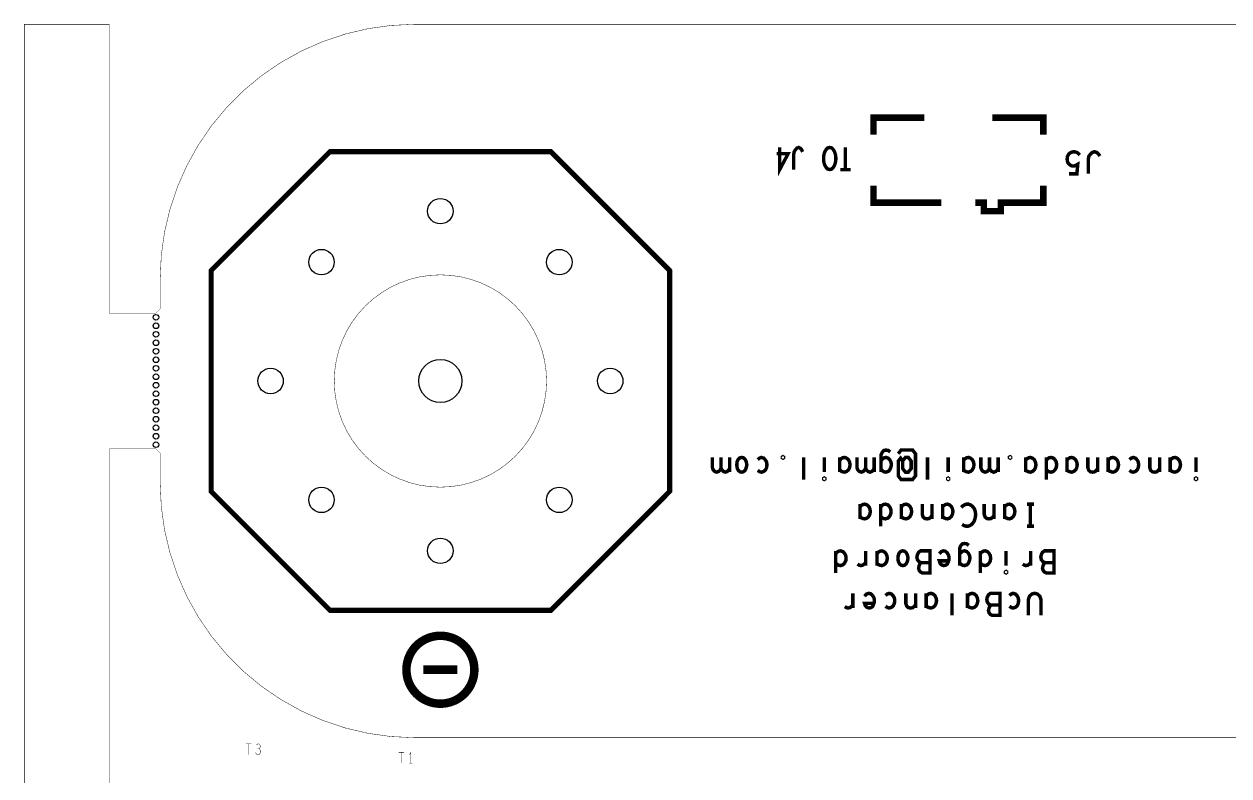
# Model space of a CAD drawing. Extents: x -8 to 102, y 0 to 87.
# Drawn here: x -8 to 62.9, y 42.8 to 87 of the extents above; entities that cross this region are included whole.
import ezdxf

# ---------------------------------------------------------------- set-up
doc = ezdxf.new("R2010")
doc.units = 0
doc.layers.get('0').update_dxf_attribs({"linetype": 'CONTINUOUS'})
for name, color, linetype in [('BOARD_ART', 7, 'CONTINUOUS'), ('SILK_TOP_ART', 10, 'CONTINUOUS'), ('UCBALANCER-1-2_DRL', 11, 'CONTINUOUS')]:
    doc.layers.add(name, color=color, linetype=linetype)

# ---------------------------------------------------------------- blocks, each defined once
blk = doc.blocks.new('ROUND_3')
blk.add_circle((0, 0), 0.165)
blk = doc.blocks.new('ROUND_5')
blk.add_circle((0, 0), 0.75)
blk = doc.blocks.new('ROUND_7')
blk.add_circle((0, 0), 1.27)

msp = doc.modelspace()

# ---------------------------------------------------------------- linework, layer by layer
at = {"layer": 'BOARD_ART', "const_width": 0.0254}
for points in [[(-8, 0), (-8, 87), (-3, 87), (-3, 70), (-0.25, 70), (0, 70.25), (0, 72)], [(15, 87), (79, 87)], [(-3, 62), (-3, 25), (-0.25, 25), (0, 25.25), (0, 27)], [(0, 60), (0, 61.75), (-0.25, 62), (-3, 62)], [(79, 45), (15, 45)]]:
    msp.add_lwpolyline(points, dxfattribs=at)
for points in [[(15, 87, 0.4142136), (0, 72)], [(0, 60, 0.4142136), (15, 45)]]:
    msp.add_lwpolyline(points, format="xyb", dxfattribs=at)
msp.add_lwpolyline([(10.25, 66, 1), (22.75, 66, 1)], format="xyb", close=True, dxfattribs=at)
at = {"layer": 'SILK_TOP_ART'}
for points, const_width in [([(45, 81.5), (42, 81.5), (42, 80.5)], 0.381), ([(52, 80.5), (52, 81.5), (49, 81.5)], 0.381), ([(16.5, 79.5), (23, 79.5), (30, 72.5), (30, 59.5), (23, 52.5), (10, 52.5), (3, 59.5), (3, 72.5), (10, 79.5), (16.5, 79.5)], 0.3), ([(36.482, 79.75), (36.482, 78.45), (36.9753, 79.3817), (36.3087, 79.3817)], 0.2), ([(37.8357, 79.49), (37.769, 79.62), (37.689, 79.7067), (37.5957, 79.75), (37.489, 79.7067), (37.409, 79.62), (37.329, 79.49), (37.3023, 79.3167), (37.3023, 78.45)], 0.2), ([(39.423, 79.75), (39.5297, 79.7283), (39.623, 79.6417), (39.703, 79.5117), (39.7563, 79.36), (39.783, 79.1867), (39.783, 79.0133), (39.7563, 78.84), (39.703, 78.6883), (39.623, 78.5583), (39.5297, 78.4717), (39.423, 78.45), (39.3163, 78.4717), (39.223, 78.5583), (39.143, 78.6883), (39.0897, 78.84), (39.063, 79.0133), (39.063, 79.1867), (39.0897, 79.36), (39.143, 79.5117), (39.223, 79.6417), (39.3163, 79.7283), (39.423, 79.75)], 0.2), ([(40.35, 78.45), (40.35, 79.75)], 0.2), ([(54.1485, 79.305), (54.047, 79.4134), (53.9284, 79.4783), (53.776, 79.5), (53.6236, 79.4567), (53.5051, 79.37), (53.4204, 79.2184), (53.4035, 79.045), (53.4373, 78.8717), (53.522, 78.7633), (53.6405, 78.6767), (53.7591, 78.655), (53.8776, 78.6767), (54.03, 78.7633), (53.9792, 78.2), (53.522, 78.2)], 0.2032), ([(55.3307, 79.24), (55.246, 79.37), (55.1444, 79.4567), (55.0259, 79.5), (54.8904, 79.4567), (54.7888, 79.37), (54.6872, 79.24), (54.6533, 79.0667), (54.6533, 78.2)], 0.2032), ([(40.6567, 78.45), (40.0433, 78.45)], 0.2), ([(42, 77.5), (42, 76.5), (46, 76.5)], 0.381), ([(52, 77.5), (52, 76.5), (49.5, 76.5), (49.5, 76), (48.5, 76), (48.5, 76.5), (48, 76.5)], 0.381), ([(42.9891, 61.825), (42.8705, 61.9117), (42.7351, 61.9333), (42.6165, 61.9117), (42.5149, 61.8033), (42.4472, 61.6517), (42.4472, 60.6334)], 0.2032), ([(43.714, 61.2833), (43.8833, 61.5), (44.0527, 61.5), (44.222, 61.2833), (44.222, 60.85), (44.0527, 60.6334), (43.8833, 60.6334), (43.714, 60.85), (43.714, 61.2833), (43.5955, 61.4567), (43.46, 61.2833), (43.46, 60.4167), (43.6293, 60.2), (44.3067, 60.2), (44.476, 60.4167), (44.476, 61.7167), (44.3067, 61.9333), (43.6293, 61.9333), (43.46, 61.7167)], 0.2032), ([(33.024, 60.8717), (32.9732, 60.7633), (32.8885, 60.6767), (32.77, 60.6334), (32.6515, 60.6767), (32.5668, 60.7633), (32.516, 60.8933), (32.516, 61.5)], 0.2032), ([(33.532, 60.8717), (33.4812, 60.7633), (33.3965, 60.6767), (33.278, 60.6334), (33.1595, 60.6767), (33.0748, 60.7633), (33.024, 60.8717), (33.024, 61.5)], 0.2032), ([(33.532, 61.5), (33.532, 60.6334)], 0.2032), ([(34.24, 61.5), (34.3416, 61.4783), (34.4432, 61.3917), (34.511, 61.24), (34.5448, 61.0667), (34.511, 60.8933), (34.4432, 60.7417), (34.3416, 60.655), (34.24, 60.6334), (34.1384, 60.655), (34.0368, 60.7417), (33.9691, 60.8933), (33.9521, 61.0667), (33.9691, 61.24), (34.0368, 61.3917), (34.1384, 61.4783), (34.24, 61.5)], 0.2032), ([(35.1851, 60.7417), (35.3036, 60.655), (35.4052, 60.6334), (35.5407, 60.6767), (35.6423, 60.7633), (35.71, 60.915), (35.727, 61.0667), (35.71, 61.2184), (35.6423, 61.3484), (35.5407, 61.4567), (35.4052, 61.5), (35.2867, 61.4567), (35.1851, 61.37)], 0.2032), ([(36.672, 61.5433), (36.7059, 61.5217), (36.7059, 61.4783), (36.672, 61.4567), (36.6381, 61.4783), (36.6381, 61.5217), (36.672, 61.5433)], 0.2032), ([(37.888, 61.5), (37.888, 60.2)], 0.2032), ([(39.104, 60.6334), (39.104, 61.5)], 0.2032), ([(40.0152, 60.785), (40.0829, 60.6983), (40.1845, 60.655), (40.3031, 60.6334), (40.4216, 60.6767), (40.5232, 60.7633), (40.591, 60.8933), (40.6248, 61.0667), (40.591, 61.24), (40.5232, 61.37), (40.4216, 61.4567), (40.3031, 61.5), (40.1845, 61.4783), (40.0829, 61.4134), (40.0152, 61.3267)], 0.2032), ([(40.0152, 61.5), (40.0152, 60.6334)], 0.2032), ([(41.536, 60.8717), (41.4852, 60.7633), (41.4005, 60.6767), (41.282, 60.6334), (41.1635, 60.6767), (41.0788, 60.7633), (41.028, 60.8933), (41.028, 61.5)], 0.2032), ([(42.044, 60.8717), (41.9932, 60.7633), (41.9085, 60.6767), (41.79, 60.6334), (41.6715, 60.6767), (41.5868, 60.7633), (41.536, 60.8717), (41.536, 61.5)], 0.2032), ([(42.044, 61.5), (42.044, 60.6334)], 0.2032), ([(42.4472, 60.8067), (42.5149, 60.72), (42.6165, 60.655), (42.7351, 60.6334), (42.8705, 60.6767), (42.9552, 60.7633), (43.023, 60.915), (43.0568, 61.0667), (43.0399, 61.1967), (42.9721, 61.3484), (42.8705, 61.4567), (42.7351, 61.5), (42.6335, 61.4783), (42.5149, 61.3917), (42.4472, 61.305)], 0.2032), ([(45.184, 61.5), (45.184, 60.2)], 0.2032), ([(46.4, 60.6334), (46.4, 61.5)], 0.2032), ([(47.3112, 60.785), (47.3789, 60.6983), (47.4805, 60.655), (47.5991, 60.6334), (47.7176, 60.6767), (47.8192, 60.7633), (47.887, 60.8933), (47.9208, 61.0667), (47.887, 61.24), (47.8192, 61.37), (47.7176, 61.4567), (47.5991, 61.5), (47.4805, 61.4783), (47.3789, 61.4134), (47.3112, 61.3267)], 0.2032), ([(47.3112, 61.5), (47.3112, 60.6334)], 0.2032), ([(48.832, 60.8717), (48.7812, 60.7633), (48.6965, 60.6767), (48.578, 60.6334), (48.4595, 60.6767), (48.3748, 60.7633), (48.324, 60.8933), (48.324, 61.5)], 0.2032), ([(49.34, 60.8717), (49.2892, 60.7633), (49.2045, 60.6767), (49.086, 60.6334), (48.9675, 60.6767), (48.8828, 60.7633), (48.832, 60.8717), (48.832, 61.5)], 0.2032), ([(49.34, 61.5), (49.34, 60.6334)], 0.2032), ([(50.048, 61.5433), (50.0819, 61.5217), (50.0819, 61.4783), (50.048, 61.4567), (50.0141, 61.4783), (50.0141, 61.5217), (50.048, 61.5433)], 0.2032), ([(50.9592, 60.785), (51.0269, 60.6983), (51.1285, 60.655), (51.2471, 60.6334), (51.3656, 60.6767), (51.4672, 60.7633), (51.535, 60.8933), (51.5688, 61.0667), (51.535, 61.24), (51.4672, 61.37), (51.3656, 61.4567), (51.2471, 61.5), (51.1285, 61.4783), (51.0269, 61.4134), (50.9592, 61.3267)], 0.2032), ([(50.9592, 61.5), (50.9592, 60.6334)], 0.2032), ([(52.1752, 61.305), (52.2429, 61.4134), (52.3445, 61.4783), (52.4631, 61.5), (52.5985, 61.4567), (52.7001, 61.3484), (52.7679, 61.2184), (52.7848, 61.0667), (52.7679, 60.915), (52.7001, 60.785), (52.5985, 60.6767), (52.4631, 60.6334), (52.3445, 60.655), (52.2599, 60.6983), (52.1752, 60.785)], 0.2032), ([(52.1752, 60.2), (52.1752, 61.5)], 0.2032), ([(53.3912, 60.785), (53.4589, 60.6983), (53.5605, 60.655), (53.6791, 60.6334), (53.7976, 60.6767), (53.8992, 60.7633), (53.967, 60.8933), (54.0008, 61.0667), (53.967, 61.24), (53.8992, 61.37), (53.7976, 61.4567), (53.6791, 61.5), (53.5605, 61.4783), (53.4589, 61.4134), (53.3912, 61.3267)], 0.2032), ([(53.3912, 61.5), (53.3912, 60.6334)], 0.2032), ([(55.1999, 60.85), (55.1321, 60.7417), (55.0305, 60.655), (54.8951, 60.6334), (54.7765, 60.655), (54.6749, 60.7417), (54.6241, 60.8933), (54.6241, 61.5)], 0.2032), ([(55.1999, 61.5), (55.1999, 60.6334)], 0.2032), ([(55.8232, 60.785), (55.8909, 60.6983), (55.9925, 60.655), (56.1111, 60.6334), (56.2296, 60.6767), (56.3312, 60.7633), (56.399, 60.8933), (56.4328, 61.0667), (56.399, 61.24), (56.3312, 61.37), (56.2296, 61.4567), (56.1111, 61.5), (55.9925, 61.4783), (55.8909, 61.4134), (55.8232, 61.3267)], 0.2032), ([(55.8232, 61.5), (55.8232, 60.6334)], 0.2032), ([(57.0731, 60.7417), (57.1916, 60.655), (57.2932, 60.6334), (57.4287, 60.6767), (57.5303, 60.7633), (57.598, 60.915), (57.615, 61.0667), (57.598, 61.2184), (57.5303, 61.3484), (57.4287, 61.4567), (57.2932, 61.5), (57.1747, 61.4567), (57.0731, 61.37)], 0.2032), ([(58.8479, 60.85), (58.7801, 60.7417), (58.6785, 60.655), (58.5431, 60.6334), (58.4245, 60.655), (58.3229, 60.7417), (58.2721, 60.8933), (58.2721, 61.5)], 0.2032), ([(58.8479, 61.5), (58.8479, 60.6334)], 0.2032), ([(59.4712, 60.785), (59.5389, 60.6983), (59.6405, 60.655), (59.7591, 60.6334), (59.8776, 60.6767), (59.9792, 60.7633), (60.047, 60.8933), (60.0808, 61.0667), (60.047, 61.24), (59.9792, 61.37), (59.8776, 61.4567), (59.7591, 61.5), (59.6405, 61.4783), (59.5389, 61.4134), (59.4712, 61.3267)], 0.2032), ([(59.4712, 61.5), (59.4712, 60.6334)], 0.2032), ([(60.992, 60.6334), (60.992, 61.5)], 0.2032), ([(39.104, 60.2867), (39.1379, 60.265), (39.1379, 60.2217), (39.104, 60.2), (39.0701, 60.2217), (39.0701, 60.265), (39.104, 60.2867)], 0.2032), ([(46.4, 60.2867), (46.4339, 60.265), (46.4339, 60.2217), (46.4, 60.2), (46.3661, 60.2217), (46.3661, 60.265), (46.4, 60.2867)], 0.2032), ([(60.992, 60.2867), (61.0259, 60.265), (61.0259, 60.2217), (60.992, 60.2), (60.9581, 60.2217), (60.9581, 60.265), (60.992, 60.2867)], 0.2032), ([(41.2092, 58.035), (41.2769, 57.9483), (41.3785, 57.905), (41.4971, 57.8834), (41.6156, 57.9267), (41.7172, 58.0133), (41.785, 58.1433), (41.8188, 58.3167), (41.785, 58.49), (41.7172, 58.62), (41.6156, 58.7067), (41.4971, 58.75), (41.3785, 58.7283), (41.2769, 58.6634), (41.2092, 58.5767)], 0.2032), ([(41.2092, 58.75), (41.2092, 57.8834)], 0.2032), ([(42.4252, 58.555), (42.4929, 58.6634), (42.5945, 58.7283), (42.7131, 58.75), (42.8485, 58.7067), (42.9501, 58.5984), (43.0179, 58.4684), (43.0348, 58.3167), (43.0179, 58.165), (42.9501, 58.035), (42.8485, 57.9267), (42.7131, 57.8834), (42.5945, 57.905), (42.5099, 57.9483), (42.4252, 58.035)], 0.2032), ([(42.4252, 57.45), (42.4252, 58.75)], 0.2032), ([(43.6412, 58.035), (43.7089, 57.9483), (43.8105, 57.905), (43.9291, 57.8834), (44.0476, 57.9267), (44.1492, 58.0133), (44.217, 58.1433), (44.2508, 58.3167), (44.217, 58.49), (44.1492, 58.62), (44.0476, 58.7067), (43.9291, 58.75), (43.8105, 58.7283), (43.7089, 58.6634), (43.6412, 58.5767)], 0.2032), ([(43.6412, 58.75), (43.6412, 57.8834)], 0.2032), ([(45.4499, 58.1), (45.3821, 57.9917), (45.2805, 57.905), (45.1451, 57.8834), (45.0265, 57.905), (44.9249, 57.9917), (44.8741, 58.1433), (44.8741, 58.75)], 0.2032), ([(45.4499, 58.75), (45.4499, 57.8834)], 0.2032), ([(46.0732, 58.035), (46.1409, 57.9483), (46.2425, 57.905), (46.3611, 57.8834), (46.4796, 57.9267), (46.5812, 58.0133), (46.649, 58.1433), (46.6828, 58.3167), (46.649, 58.49), (46.5812, 58.62), (46.4796, 58.7067), (46.3611, 58.75), (46.2425, 58.7283), (46.1409, 58.6634), (46.0732, 58.5767)], 0.2032), ([(46.0732, 58.75), (46.0732, 57.8834)], 0.2032), ([(47.2215, 57.5583), (47.3231, 57.4933), (47.4416, 57.45), (47.5771, 57.45), (47.7295, 57.515), (47.848, 57.6233), (47.9327, 57.7533), (48.0004, 57.97), (48.0174, 58.165), (47.9835, 58.36), (47.9327, 58.49), (47.8311, 58.62), (47.7125, 58.7067), (47.594, 58.75), (47.4755, 58.75), (47.3569, 58.7067), (47.2553, 58.6417), (47.1706, 58.555)], 0.2032), ([(49.0979, 58.1), (49.0301, 57.9917), (48.9285, 57.905), (48.7931, 57.8834), (48.6745, 57.905), (48.5729, 57.9917), (48.5221, 58.1433), (48.5221, 58.75)], 0.2032), ([(49.0979, 58.75), (49.0979, 57.8834)], 0.2032), ([(49.7212, 58.035), (49.7889, 57.9483), (49.8905, 57.905), (50.0091, 57.8834), (50.1276, 57.9267), (50.2292, 58.0133), (50.297, 58.1433), (50.3308, 58.3167), (50.297, 58.49), (50.2292, 58.62), (50.1276, 58.7067), (50.0091, 58.75), (49.8905, 58.7283), (49.7889, 58.6634), (49.7212, 58.5767)], 0.2032), ([(49.7212, 58.75), (49.7212, 57.8834)], 0.2032), ([(51.4452, 58.75), (51.0388, 58.75)], 0.2032), ([(51.242, 57.45), (51.242, 58.75)], 0.2032), ([(51.4452, 57.45), (51.0388, 57.45)], 0.2032), ([(39.7772, 55.805), (39.8449, 55.9134), (39.9465, 55.9783), (40.0651, 56), (40.2005, 55.9567), (40.3021, 55.8484), (40.3699, 55.7184), (40.3868, 55.5667), (40.3699, 55.415), (40.3021, 55.285), (40.2005, 55.1767), (40.0651, 55.1334), (39.9465, 55.155), (39.8619, 55.1983), (39.7772, 55.285)], 0.2032), ([(39.7772, 54.7), (39.7772, 56)], 0.2032), ([(41.5351, 56), (41.5351, 55.1334)], 0.2032), ([(42.2092, 55.285), (42.2769, 55.1983), (42.3785, 55.155), (42.4971, 55.1334), (42.6156, 55.1767), (42.7172, 55.2633), (42.785, 55.3933), (42.8188, 55.5667), (42.785, 55.74), (42.7172, 55.87), (42.6156, 55.9567), (42.4971, 56), (42.3785, 55.9783), (42.2769, 55.9134), (42.2092, 55.8267)], 0.2032), ([(42.2092, 56), (42.2092, 55.1334)], 0.2032), ([(43.73, 56), (43.8316, 55.9783), (43.9332, 55.8917), (44.001, 55.74), (44.0348, 55.5667), (44.001, 55.3933), (43.9332, 55.2417), (43.8316, 55.155), (43.73, 55.1334), (43.6284, 55.155), (43.5268, 55.2417), (43.4591, 55.3933), (43.4421, 55.5667), (43.4591, 55.74), (43.5268, 55.8917), (43.6284, 55.9783), (43.73, 56)], 0.2032), ([(44.8105, 55.3067), (44.7428, 55.2417), (44.692, 55.1334), (44.6581, 54.9816), (44.692, 54.8517), (44.7597, 54.765), (44.8783, 54.7), (45.3355, 54.7), (45.3355, 56), (44.7767, 56), (44.6581, 55.9134), (44.5904, 55.7833), (44.5565, 55.6317), (44.5904, 55.48), (44.692, 55.35), (44.8105, 55.3067), (45.3355, 55.3067)], 0.2032), ([(46.416, 55.415), (45.8741, 55.415), (45.9249, 55.2633), (46.0096, 55.1767), (46.1281, 55.1334), (46.2467, 55.155), (46.3483, 55.22), (46.416, 55.3717), (46.4499, 55.5017), (46.4499, 55.6317), (46.416, 55.7617), (46.3313, 55.8917), (46.2297, 55.9783), (46.1112, 56), (45.9927, 55.9567), (45.8741, 55.8267)], 0.2032), ([(47.6151, 56.325), (47.4965, 56.4117), (47.3611, 56.4333), (47.2425, 56.4117), (47.1409, 56.3033), (47.0732, 56.1517), (47.0732, 55.1334)], 0.2032), ([(47.0732, 55.3067), (47.1409, 55.22), (47.2425, 55.155), (47.3611, 55.1334), (47.4965, 55.1767), (47.5812, 55.2633), (47.649, 55.415), (47.6828, 55.5667), (47.6659, 55.6967), (47.5981, 55.8484), (47.4965, 55.9567), (47.3611, 56), (47.2595, 55.9783), (47.1409, 55.8917), (47.0732, 55.805)], 0.2032), ([(48.2892, 55.805), (48.3569, 55.9134), (48.4585, 55.9783), (48.5771, 56), (48.7125, 55.9567), (48.8141, 55.8484), (48.8819, 55.7184), (48.8988, 55.5667), (48.8819, 55.415), (48.8141, 55.285), (48.7125, 55.1767), (48.5771, 55.1334), (48.4585, 55.155), (48.3739, 55.1983), (48.2892, 55.285)], 0.2032), ([(48.2892, 54.7), (48.2892, 56)], 0.2032), ([(49.81, 55.1334), (49.81, 56)], 0.2032), ([(51.2631, 56), (51.2631, 55.1334)], 0.2032), ([(52.1065, 55.3067), (52.0388, 55.2417), (51.988, 55.1334), (51.9541, 54.9816), (51.988, 54.8517), (52.0557, 54.765), (52.1743, 54.7), (52.6315, 54.7), (52.6315, 56), (52.0727, 56), (51.9541, 55.9134), (51.8864, 55.7833), (51.8525, 55.6317), (51.8864, 55.48), (51.988, 55.35), (52.1065, 55.3067), (52.6315, 55.3067)], 0.2032), ([(41.5351, 55.3067), (41.4504, 55.22), (41.3657, 55.155), (41.2472, 55.1334), (41.1625, 55.155), (41.0609, 55.22)], 0.2032), ([(51.2631, 55.3067), (51.1784, 55.22), (51.0937, 55.155), (50.9752, 55.1334), (50.8905, 55.155), (50.7889, 55.22)], 0.2032), ([(49.81, 54.7867), (49.8439, 54.765), (49.8439, 54.7217), (49.81, 54.7), (49.7761, 54.7217), (49.7761, 54.765), (49.81, 54.7867)], 0.2032), ([(40.7851, 53.5), (40.7851, 52.6334)], 0.2032), ([(42.018, 52.915), (41.4761, 52.915), (41.5269, 52.7633), (41.6116, 52.6767), (41.7301, 52.6334), (41.8487, 52.655), (41.9503, 52.72), (42.018, 52.8717), (42.0519, 53.0017), (42.0519, 53.1317), (42.018, 53.2617), (41.9333, 53.3917), (41.8317, 53.4783), (41.7132, 53.5), (41.5947, 53.4567), (41.4761, 53.3267)], 0.2032), ([(42.7091, 52.7417), (42.8276, 52.655), (42.9292, 52.6334), (43.0647, 52.6767), (43.1663, 52.7633), (43.234, 52.915), (43.251, 53.0667), (43.234, 53.2184), (43.1663, 53.3484), (43.0647, 53.4567), (42.9292, 53.5), (42.8107, 53.4567), (42.7091, 53.37)], 0.2032), ([(44.4839, 52.85), (44.4161, 52.7417), (44.3145, 52.655), (44.1791, 52.6334), (44.0605, 52.655), (43.9589, 52.7417), (43.9081, 52.8933), (43.9081, 53.5)], 0.2032), ([(44.4839, 53.5), (44.4839, 52.6334)], 0.2032), ([(45.1072, 52.785), (45.1749, 52.6983), (45.2765, 52.655), (45.3951, 52.6334), (45.5136, 52.6767), (45.6152, 52.7633), (45.683, 52.8933), (45.7168, 53.0667), (45.683, 53.24), (45.6152, 53.37), (45.5136, 53.4567), (45.3951, 53.5), (45.2765, 53.4783), (45.1749, 53.4134), (45.1072, 53.3267)], 0.2032), ([(45.1072, 53.5), (45.1072, 52.6334)], 0.2032), ([(46.628, 53.5), (46.628, 52.2)], 0.2032), ([(47.5392, 52.785), (47.6069, 52.6983), (47.7085, 52.655), (47.8271, 52.6334), (47.9456, 52.6767), (48.0472, 52.7633), (48.115, 52.8933), (48.1488, 53.0667), (48.115, 53.24), (48.0472, 53.37), (47.9456, 53.4567), (47.8271, 53.5), (47.7085, 53.4783), (47.6069, 53.4134), (47.5392, 53.3267)], 0.2032), ([(47.5392, 53.5), (47.5392, 52.6334)], 0.2032), ([(48.9245, 52.8067), (48.8568, 52.7417), (48.806, 52.6334), (48.7721, 52.4816), (48.806, 52.3517), (48.8737, 52.265), (48.9923, 52.2), (49.4495, 52.2), (49.4495, 53.5), (48.8907, 53.5), (48.7721, 53.4134), (48.7044, 53.2833), (48.6705, 53.1317), (48.7044, 52.98), (48.806, 52.85), (48.9245, 52.8067), (49.4495, 52.8067)], 0.2032), ([(50.0051, 52.7417), (50.1236, 52.655), (50.2252, 52.6334), (50.3607, 52.6767), (50.4623, 52.7633), (50.53, 52.915), (50.547, 53.0667), (50.53, 53.2184), (50.4623, 53.3484), (50.3607, 53.4567), (50.2252, 53.5), (50.1067, 53.4567), (50.0051, 53.37)], 0.2032), ([(51.8645, 52.2), (51.8645, 53.1317), (51.7968, 53.3267), (51.6613, 53.4567), (51.492, 53.5), (51.3227, 53.4567), (51.1872, 53.3267), (51.1195, 53.1317), (51.1195, 52.2)], 0.2032), ([(40.7851, 52.8067), (40.7004, 52.72), (40.6157, 52.655), (40.4972, 52.6334), (40.4125, 52.655), (40.3109, 52.72)], 0.2032), ([(15.5, 49), (17.5, 49)], 0.5), ([(5.0474, 44.635), (5.359, 44.635)], 0.0254), ([(5.2032, 44.635), (5.2032, 44)], 0.0254), ([(5.613, 44.127), (5.6536, 44.0529), (5.7078, 44.0106), (5.7688, 44), (5.823, 44.0106), (5.8772, 44.0635), (5.911, 44.127), (5.9178, 44.1905), (5.9042, 44.2646), (5.8568, 44.3175), (5.8094, 44.3387), (5.7485, 44.3387)], 0.0254), ([(5.8094, 44.3387), (5.8501, 44.3704), (5.8839, 44.4233), (5.8975, 44.4868), (5.8839, 44.5503), (5.8501, 44.6032), (5.7891, 44.635), (5.7281, 44.6244), (5.6672, 44.5821)], 0.0254), ([(14.0474, 44.135), (14.359, 44.135)], 0.0254), ([(14.2032, 44.135), (14.2032, 43.5)], 0.0254), ([(14.762, 43.5), (14.762, 44.135), (14.6807, 44.008)], 0.0254), ([(14.6807, 43.5), (14.8433, 43.5)], 0.0254)]:
    msp.add_lwpolyline(points, dxfattribs=dict(at, const_width=const_width))
at = {"layer": 'SILK_TOP_ART', "const_width": 0.5}
msp.add_lwpolyline([(14.5, 49, 1), (18.5, 49, 1)], format="xyb", close=True, dxfattribs=at)

# ---------------------------------------------------------------- block references
at = {"layer": 'UCBALANCER-1-2_DRL'}
for name, p in [('ROUND_5', (16.5, 76)), ('ROUND_5', (9.5, 73)), ('ROUND_5', (23.5, 73)), ('ROUND_3', (-0.25, 69.75)), ('ROUND_3', (-0.25, 69.25)), ('ROUND_3', (-0.25, 68.75)), ('ROUND_3', (-0.25, 68.25)), ('ROUND_3', (-0.25, 67.75)), ('ROUND_3', (-0.25, 67.25)), ('ROUND_3', (-0.25, 66.75)), ('ROUND_5', (6.5, 66)), ('ROUND_7', (16.5, 66)), ('ROUND_5', (26.5, 66)), ('ROUND_3', (-0.25, 66.25)), ('ROUND_3', (-0.25, 65.75)), ('ROUND_3', (-0.25, 65.25)), ('ROUND_3', (-0.25, 64.75)), ('ROUND_3', (-0.25, 64.25)), ('ROUND_3', (-0.25, 63.75)), ('ROUND_3', (-0.25, 63.25)), ('ROUND_3', (-0.25, 62.75)), ('ROUND_3', (-0.25, 62.25)), ('ROUND_5', (9.5, 59)), ('ROUND_5', (23.5, 59)), ('ROUND_5', (16.5, 56))]:
    msp.add_blockref(name, p, dxfattribs=at)

doc.saveas('drawing.dxf')
